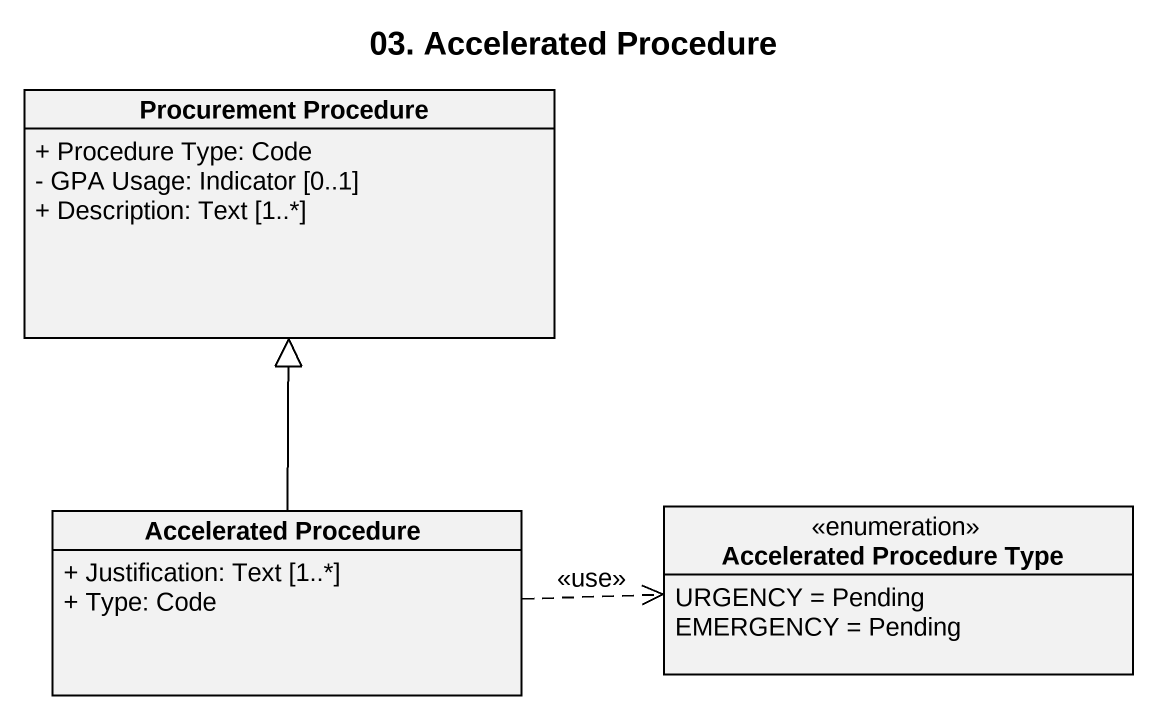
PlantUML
@startuml
title 03. Accelerated Procedure
hide circle
hide empty members
skinparam classAttributeIconSize 0
class "Procurement Procedure" as Procurement_Procedure {
  + Procedure Type: Code
  - GPA Usage: Indicator [0..1]
  + Description: Text [1..*]
}
enum "Accelerated Procedure Type" as Accelerated_Procedure_Type {
  URGENCY = Pending
  EMERGENCY = Pending
}
class "Accelerated Procedure" as Accelerated_Procedure {
  + Justification: Text [1..*]
  + Type: Code
}
Accelerated_Procedure -up-|> Procurement_Procedure
Accelerated_Procedure .right.> Accelerated_Procedure_Type : <<use>>
@enduml
